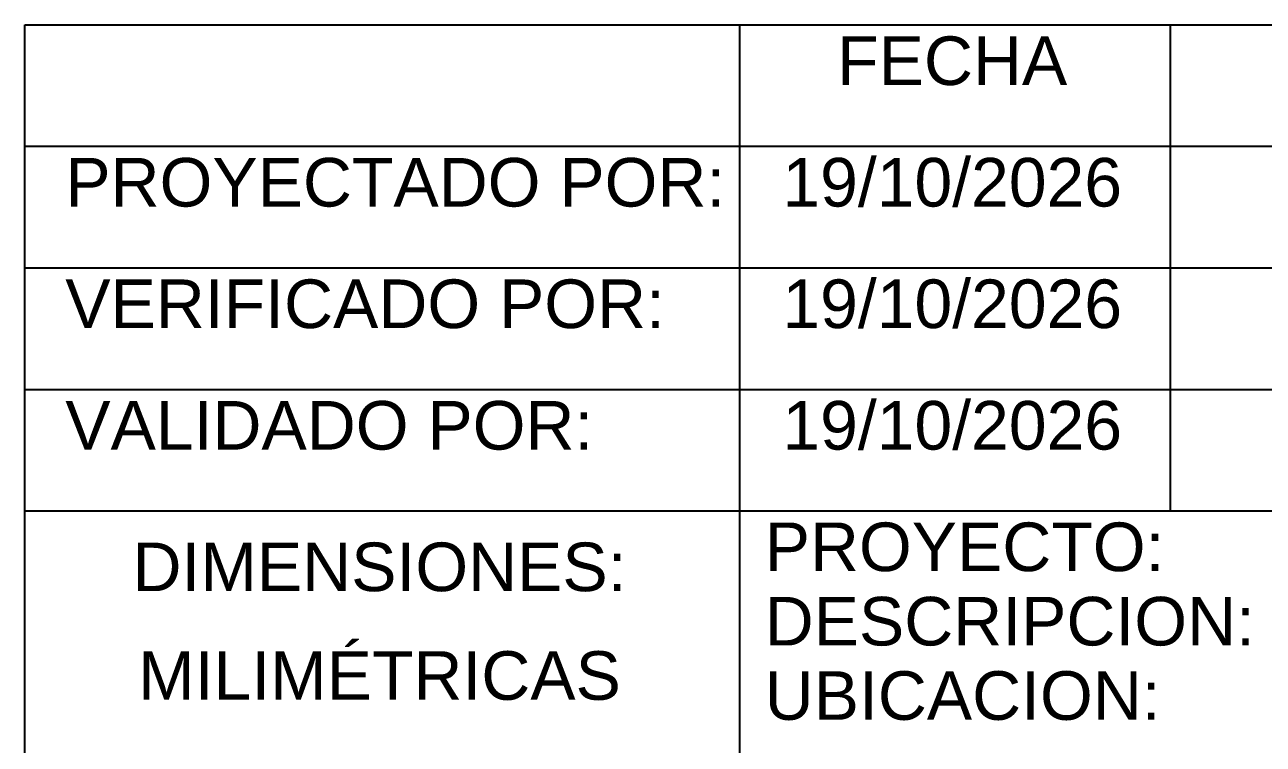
# Model space of a CAD drawing. Header units: millimetres. Extents: x 0 to 1189, y 0 to 841.
# Drawn here: x 989 to 1032.33, y 50.84 to 76 of the extents above; entities that cross this region are included whole.
import ezdxf
from ezdxf.enums import TextEntityAlignment as Align

# ---------------------------------------------------------------- set-up
doc = ezdxf.new("R2010")
doc.units = ezdxf.units.MM
doc.styles.add('ARIAL', font='arial.ttf')

msp = doc.modelspace()

# ---------------------------------------------------------------- linework, layer by layer
for p, q in [((1014, 76), (1014, 25)), ((1029.071, 76), (1029.071, 59)), ((989, 71.75), (1053.893, 71.75)), ((989, 67.5), (1053.893, 67.5)), ((989, 63.25), (1053.893, 63.25)), ((989, 59), (1164, 59))]:
    msp.add_line(p, q)
msp.add_lwpolyline([(989, 76), (1164, 76), (1164, 25), (989, 25)], close=True)

# ---------------------------------------------------------------- texts
at = {"style": 'ARIAL'}
for s, p in [('FECHA', (1021.447, 73.383)), ('19/10/2026', (1021.447, 69.133)), ('19/10/2026', (1021.447, 64.883)), ('19/10/2026', (1021.447, 60.633)), ('DIMENSIONES:', (1001.411, 55.683)), ('MILIMÉTRICAS', (1001.411, 51.883))]:
    msp.add_text(s, height=1.7, dxfattribs=at).set_placement(p, align=Align.BOTTOM_CENTER)
for s, p in [('PROYECTADO POR:', (990.418, 69.133)), ('VERIFICADO POR:', (990.418, 64.883)), ('VALIDADO POR:', (990.418, 60.633)), ('PROYECTO:', (1014.886, 56.383)), ('DESCRIPCION:', (1014.886, 53.783)), ('UBICACION:', (1014.886, 51.183))]:
    msp.add_text(s, height=1.7, dxfattribs=at).set_placement(p, align=Align.BOTTOM_LEFT)

doc.saveas('drawing.dxf')
